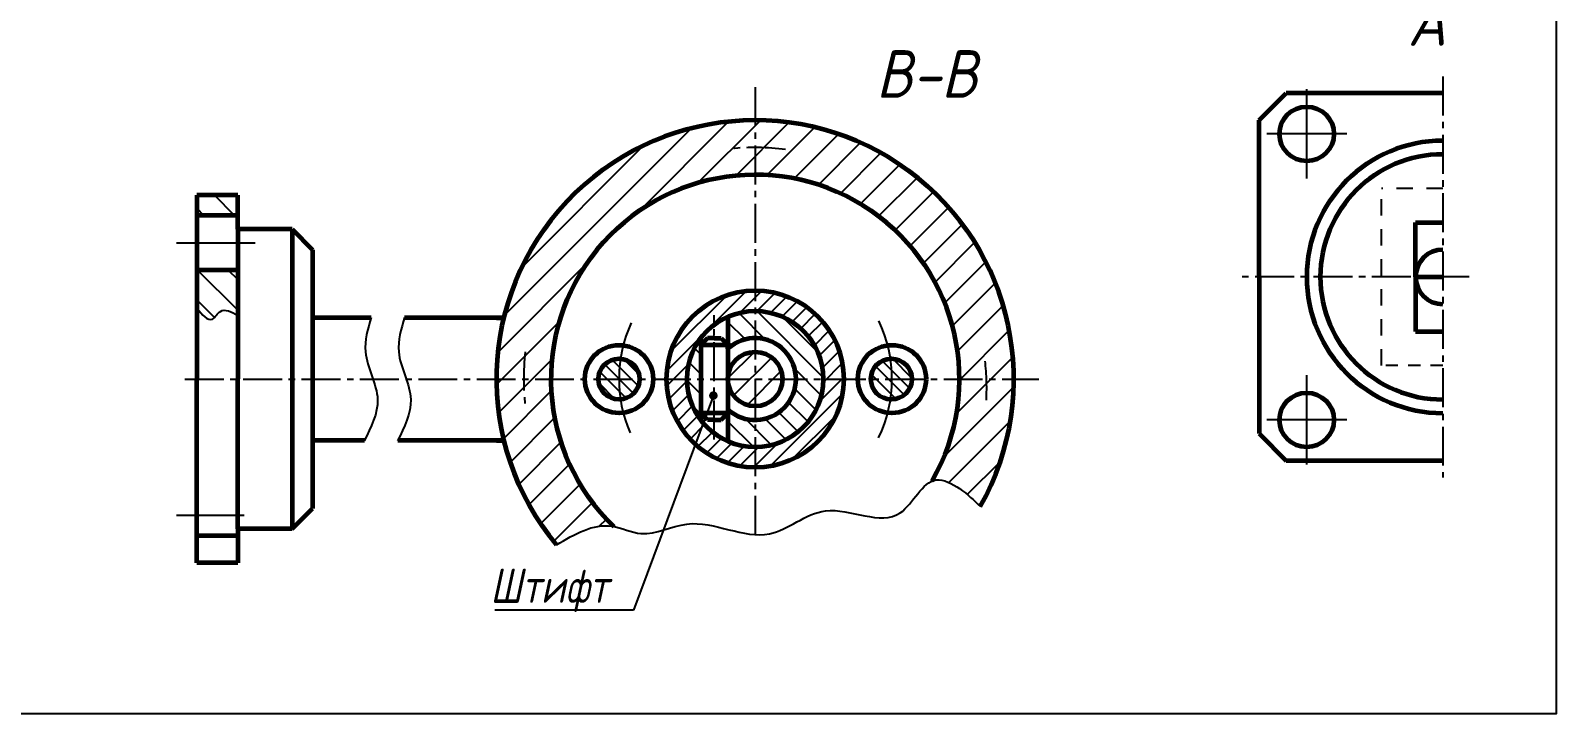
# Model space of a CAD drawing. Header units: millimetres. Extents: x 8 to 878, y -2 to 317.
# Drawn here: x 203.8 to 427.9, y 3 to 103.2 of the extents above; entities that cross this region are included whole.
import ezdxf

# ---------------------------------------------------------------- set-up
doc = ezdxf.new("R2010")
doc.units = ezdxf.units.MM
doc.header["$LTSCALE"] = 0.5
doc.linetypes.add('CENTER2', pattern=[28.575, 19.05, -3.175, 3.175, -3.175])
doc.linetypes.add('HIDDEN', pattern=[1.1, 0.6, -0.5])
doc.layers.get('0').update_dxf_attribs({"linetype": 'CONTINUOUS', "lineweight": 60})
doc.styles.get("Standard").update_dxf_attribs({"font": 'isocpeui.ttf', "width": 0.8})
doc.dimstyles.new('ESKD_standart', dxfattribs={"dimtxt": 5, "dimasz": 5, "dimexe": 2, "dimexo": 0, "dimgap": 1, "dimtad": 1, "dimtoh": 1, "dimdec": 0, "dimzin": 1, "dimdsep": 46, "dimtxsty": 'Standard', "dimcen": 3, "dimdle": 1.25, "dimadec": 0, "dimazin": 0, "dimtfac": 1, "dimtdec": 0, "dimtmove": 0, "dimatfit": 3, "dimldrblk": 'DOT', "dimfxl": 1, "dimtvp": 1.5, "dimtolj": 1, "dimtzin": 1, "dimarcsym": 0})

msp = doc.modelspace()

# ---------------------------------------------------------------- hatches: boundary and pattern name
at = {"lineweight": -3}
h = msp.add_hatch(dxfattribs=at)
h.set_pattern_fill('ANSI31', style=0)
h.set_pattern_definition([(45, (20.7302, -7.1824), (-2.245064, 2.245064), [])])
h.paths.add_polyline_path([(310.26, 82.06), (310.26, 90.06, 0.414262), (272.26, 52.06), (280.26, 52.06, -0.414214)])
h.paths.add_polyline_path([(310.26, 90.06), (310.26, 82.06, -0.414214), (340.26, 52.06), (348.25, 52.06, 0.414194)])
edge = h.paths.add_edge_path()
edge.add_line((348.25, 52.06), (340.26, 52.06))
edge.add_arc((310.26, 52.06), 30, -29.9473, 0, ccw=False)
edge.add_spline(control_points=[(336.25, 37.09), (336.45, 37.17), (337.68, 37.5), (340.61, 35.97), (342.39, 34.25), (343.32, 33.35)], knot_values=[58.409277, 58.409277, 58.409277, 58.409277, 59.129981, 62.779232, 66.794237, 66.794237, 66.794237, 66.794237], degree=3, periodic=0)
edge.add_arc((310.25, 52.06), 38, 330.4922, 359.9972)
edge = h.paths.add_edge_path()
edge.add_line((280.26, 52.06), (272.26, 52.06))
edge.add_arc((310.25, 52.06), 38, 180.0028, 219.8373)
edge.add_spline(control_points=[(281.08, 27.72), (283.77, 29.3), (286.55, 30.93), (289.4, 30.43), (289.49, 30.42)], knot_values=[0, 0, 0, 0, 8.595247, 8.868719, 8.868719, 8.868719, 8.868719], degree=3, periodic=0)
edge.add_arc((310.26, 52.06), 30, 180, 226.1817, ccw=False)
h = msp.add_hatch(dxfattribs=at)
h.set_pattern_fill('ANSI31', angle=90, style=0)
h.set_pattern_definition([(135, (20.7302, -7.1824), (-2.245064, -2.245064), [])])
h.paths.add_polyline_path([(234.26, 76.1), (234.26, 79.06), (229.26, 79.06), (228.26, 79.06), (228.26, 76.1)])
edge = h.paths.add_edge_path()
edge.add_line((228.26, 68.1), (228.26, 62.49))
edge.add_spline(control_points=[(228.26, 62.49), (229.06, 61.51), (230.33, 59.96), (231.84, 62.76), (233.34, 61.93), (234.26, 61.41)], knot_values=[0, 0, 0, 0, 2.795117, 4.421647, 7.031616, 7.031616, 7.031616, 7.031616], degree=3, periodic=0)
edge.add_line((234.26, 61.41), (234.26, 68.1))
edge.add_line((234.26, 68.1), (228.26, 68.1))
h = msp.add_hatch(dxfattribs=at)
h.set_pattern_fill('ANSI31', scale=0.5, style=0)
h.set_pattern_definition([(45, (17.9434, 2.9525), (-1.122532, 1.122532), [])])
h.paths.add_polyline_path([(310.26, 62.06), (310.26, 65.06, 0.414214), (297.26, 52.06), (300.26, 52.06, -0.414214)])
h.paths.add_polyline_path([(310.26, 65.06), (310.26, 62.06, -0.414214), (320.26, 52.06), (323.26, 52.06, 0.414214)])
h.paths.add_polyline_path([(323.26, 52.06), (320.26, 52.06, -0.414214), (310.26, 42.06), (310.26, 39.06, 0.414214)])
h.paths.add_polyline_path([(310.26, 42.06, -0.414214), (300.26, 52.06), (297.26, 52.06, 0.414214), (310.26, 39.06)])
h = msp.add_hatch(dxfattribs=at)
h.set_pattern_fill('ANSI31', scale=0.65, angle=90, style=0)
h.set_pattern_definition([(135, (20.7302, -7.1824), (-1.459292, -1.459292), [])])
h.paths.add_polyline_path([(310.26, 62.06, 0.103244), (306.26, 61.23), (306.26, 56.53, -0.184483), (310.26, 58.06)])
h.paths.add_polyline_path([(316.26, 52.06), (320.26, 52.06, 0.414214), (310.26, 62.06), (310.26, 58.06, -0.414214)])
h.paths.add_polyline_path([(320.26, 52.06), (316.26, 52.06, -0.414214), (310.26, 46.06), (310.26, 42.06, 0.414214)])
h.paths.add_polyline_path([(306.26, 47.59), (306.26, 42.9, 0.103244), (310.26, 42.06), (310.26, 46.06, -0.184483)])
h.paths.add_polyline_path([(302.26, 52.06), (300.26, 52.06, 0.162278), (302.26, 46.06)])
h.paths.add_polyline_path([(300.26, 52.06), (302.26, 52.06), (302.26, 57.06), (302.26, 57.06), (302.26, 57.06), (302.26, 58.06, 0.162278)])
h = msp.add_hatch(dxfattribs=at)
h.set_pattern_fill('ANSI31', scale=0.75, style=0)
h.set_pattern_definition([(45, (17.9434, 2.9525), (-1.683798, 1.683798), [])])
h.paths.add_polyline_path([(310.26, 56.06, 0.414214), (306.26, 52.06), (310.26, 52.06)])
h.paths.add_polyline_path([(310.26, 56.06), (310.26, 52.06), (314.26, 52.06, 0.414214)])
h.paths.add_polyline_path([(314.26, 52.06), (310.26, 52.06), (310.26, 48.06, 0.414214)])
h.paths.add_polyline_path([(310.26, 52.06), (306.26, 52.06, 0.414214), (310.26, 48.06)])
h = msp.add_hatch(dxfattribs=at)
h.set_pattern_fill('ANSI31', scale=0.4, angle=90, style=0)
h.set_pattern_definition([(135, (166.0228, -10.4594), (-0.898026, -0.898026), [])])
h.paths.add_polyline_path([(290.48, 55.05, 0.037553), (290.26, 52.06), (293.26, 52.06, 0.392393)])
h.paths.add_polyline_path([(290.48, 55.05, 0.436376), (287.26, 52.06), (290.26, 52.06, -0.037553)])
h.paths.add_polyline_path([(290.48, 49.07, -0.037553), (290.26, 52.06), (287.26, 52.06, 0.436376)])
h.paths.add_polyline_path([(290.48, 49.07, 0.392393), (293.26, 52.06), (290.26, 52.06, 0.037553)])
h.paths.add_polyline_path([(327.26, 52.06), (330.26, 52.06, 0.037553), (330.03, 55.05, 0.392393)])
h.paths.add_polyline_path([(333.26, 52.06, 0.436376), (330.03, 55.05, -0.037553), (330.26, 52.06)])
h.paths.add_polyline_path([(330.03, 49.07, 0.436376), (333.26, 52.06), (330.26, 52.06, -0.037553)])
h.paths.add_polyline_path([(330.03, 49.07, 0.037553), (330.26, 52.06), (327.26, 52.06, 0.392393)])

# ---------------------------------------------------------------- linework, layer by layer
at = {"color": 7, "linetype": 'CENTER2', "lineweight": -3, "ltscale": 0.6}
for p, q in [((411.26, 96.5), (411.26, 37.62)), ((310.26, 94.94), (310.26, 29.13)), ((415.12, 67.06), (380.88, 67.06)), ((304.26, 43.2), (304.26, 61.45)), ((226.5, 52.06), (351.92, 52.06))]:
    msp.add_line(p, q, dxfattribs=at)
at = {"color": 7, "lineweight": -3}
for p, q in [((391.26, 81.5), (391.26, 94.62)), ((397.13, 88.06), (385.39, 88.06)), ((391.26, 88.06), (391.26, 88.06)), ((225.26, 72.06), (236.81, 72.06)), ((391.26, 39.5), (391.26, 52.62)), ((397.13, 46.06), (385.39, 46.06)), ((391.26, 46.06), (391.26, 46.06)), ((225.26, 32.06), (235.21, 32.06))]:
    msp.add_line(p, q, dxfattribs=at)
at = {"color": 7, "lineweight": 60}
for p, q in [((384.26, 90.06), (388.26, 94.06)), ((411.26, 94.06), (388.26, 94.06)), ((384.26, 67.06), (384.26, 90.06)), ((234.26, 76.1), (228.26, 76.1)), ((228.26, 76.1), (228.26, 68.1)), ((407.26, 67.06), (407.26, 75.06)), ((407.26, 75.06), (411.26, 75.06)), ((228.26, 68.1), (234.26, 68.1)), ((384.26, 67.06), (384.26, 44.06)), ((407.26, 67.06), (407.26, 59.06)), ((407.26, 67.06), (411.26, 67.06)), ((253.85, 61.06), (245.27, 61.06)), ((273.34, 61.06), (258.74, 61.06)), ((306.26, 61.23), (306.26, 42.9)), ((407.26, 59.06), (411.26, 59.06)), ((303.26, 58.06), (302.26, 57.06)), ((302.26, 57.06), (302.26, 58.05)), ((302.26, 57.06), (302.26, 46.06)), ((306.26, 57.06), (302.26, 57.06)), ((302.26, 57.06), (302.26, 56.48)), ((304.26, 58.06), (303.26, 58.06)), ((304.26, 58.06), (305.26, 58.06)), ((304.26, 57.06), (304.26, 57.06)), ((305.26, 58.06), (306.26, 57.06)), ((306.26, 56.48), (306.26, 57.06)), ((306.26, 47.06), (302.26, 47.06)), ((303.26, 46.06), (302.26, 47.06)), ((304.26, 46.06), (303.26, 46.06)), ((304.26, 46.06), (305.26, 46.06)), ((305.26, 46.06), (306.26, 47.06)), ((252.87, 43.06), (245.26, 43.06)), ((273.35, 43.06), (257.76, 43.06)), ((384.26, 44.06), (388.26, 40.06)), ((411.26, 40.06), (388.26, 40.06))]:
    msp.add_line(p, q, dxfattribs=at)
at = {"color": 7, "lineweight": 60, "ltscale": 0.3}
for p, q in [((234.26, 79.06), (228.26, 79.06)), ((228.26, 79.06), (228.26, 52.06)), ((234.26, 74.06), (234.26, 79.06)), ((242.26, 74.06), (234.26, 74.06)), ((234.26, 74.06), (234.26, 52.09)), ((242.26, 74.06), (245.26, 71.06)), ((242.26, 74.06), (242.26, 30.06)), ((245.26, 71.06), (245.26, 33.06)), ((228.26, 25.06), (228.26, 52.06)), ((234.26, 30.06), (234.26, 52.03)), ((228.26, 29.06), (228.26, 37.06)), ((242.26, 30.06), (245.26, 33.06)), ((234.26, 30.06), (234.26, 29.06)), ((234.26, 30.06), (234.26, 25.06)), ((242.26, 30.06), (234.26, 30.06)), ((234.26, 29.06), (228.26, 29.06)), ((234.26, 25.06), (228.26, 25.06))]:
    msp.add_line(p, q, dxfattribs=at)
at = {"color": 7, "linetype": 'HIDDEN', "lineweight": -3, "ltscale": 8}
for p in [(411.26, 80.06), (402.26, 54.06)]:
    msp.add_line(p, (402.26, 80.06), dxfattribs=at)
at = {"color": 7}
for p, q in [((234.26, 75.1), (234.26, 76.1)), ((272.26, 61.06), (273.35, 61.06)), ((306.26, 54.56), (306.26, 54.56)), ((310.26, 52.06), (310.26, 52.06)), ((310.26, 52.06), (310.26, 52.06)), ((310.26, 52.06), (310.26, 52.06)), ((310.26, 52.06), (310.26, 52.06)), ((272.26, 43.06), (273.35, 43.06)), ((343.33, 33.34), (343.33, 33.34))]:
    msp.add_line(p, q, dxfattribs=at)
at = {"color": 7, "linetype": 'HIDDEN', "lineweight": -3, "ltscale": 6}
msp.add_line((411.26, 54.06), (402.26, 54.06), dxfattribs=at)
at = {"color": 7, "lineweight": -3}
msp.add_lwpolyline([(7.94, 2.95), (427.94, 2.95), (427.94, 299.95), (7.94, 299.95)], close=True, dxfattribs=at)
at = {"color": 7, "lineweight": 60}
for centre, radius in [((391.26, 88.06), 4), ((310.26, 52.06), 13), ((310.26, 52.06), 10), ((290.26, 52.06), 5), ((310.26, 52.06), 4), ((290.26, 52.06), 3), ((391.26, 46.06), 4)]:
    msp.add_circle(centre, radius, dxfattribs=at)
at = {"color": 7, "lineweight": 60, "ltscale": 0.3}
for centre, radius in [((330.35, 52.06), 5), ((330.26, 52.06), 3)]:
    msp.add_circle(centre, radius, dxfattribs=at)
at = {"color": 7, "lineweight": 60}
for centre, radius, start, end in [((310.25, 52.06), 38, 330.4913, 219.8373), ((411.26, 67.06), 20, 90, 180), ((411.26, 67.06), 18, 90, 180), ((310.26, 52.06), 30, 330.0527, 226.1817), ((411.26, 67.06), 4, 90, 180), ((411.26, 67.06), 20, 180, 270), ((411.26, 67.06), 18, 180, 270), ((411.26, 67.06), 4, 180, 270), ((310.26, 52.06), 6, 228.1897, 131.8103)]:
    msp.add_arc(centre, radius, start, end, dxfattribs=at)
at = {"color": 7, "linetype": 'CENTER2', "lineweight": -3, "ltscale": 0.6}
for centre, start, end in [((310.26, 50.46), 82.8211, 95.7318), ((311.86, 52.06), 173.5368, 187.1789), ((308.66, 50.69), 357.2242, 7.1955)]:
    msp.add_arc(centre, 35.6, start, end, dxfattribs=at)
at = {"color": 7, "linetype": 'Continuous', "lineweight": -3, "ltscale": 0.6}
for centre, start, end in [((310.35, 52.06), 334.4394, 25.3333), ((310.26, 52.06), 155.6365, 203.2838)]:
    msp.add_arc(centre, 20, start, end, dxfattribs=at)
at = {"color": 7, "lineweight": -3}
for points in [[(228.26, 62.49), (230.54, 60.87), (231.72, 62), (234.26, 61.41)], [(253.86, 61.1), (253.02, 56.06), (254.8, 49.05), (252.83, 42.98)], [(258.75, 61.1), (257.91, 56.06), (259.68, 49.05), (257.72, 42.98)], [(281.08, 27.72), (289.22, 30.46), (293.49, 29.38), (300.22, 30.77), (312.37, 29.33), (320.58, 32.7), (331.57, 32.42), (336.86, 37.25), (340.28, 35.97), (343.33, 33.34)]]:
    msp.add_spline(points, degree=3, dxfattribs=at)

# ---------------------------------------------------------------- texts
for s, height, width, p in [('A', 7, 0.9, (406.08, 101)), ('В-В', 7, 0.9, (328, 93.36)), ('Штифт', 5, 0.8, (271.37, 19.2))]:
    msp.add_text(s, height=height, dxfattribs=dict(at, width=width)).set_placement(p)

# ---------------------------------------------------------------- leaders
at = {"color": 7, "linetype": 'Continuous', "lineweight": -3}
msp.add_leader([(304.12, 49.63), (292.38, 18.11), (272.01, 18.11)], dimstyle='ESKD_standart', override={"dimgap": 1, "dimtad": 0, "dimldrblk": 'DotSmall'}, dxfattribs=at)

doc.saveas('drawing.dxf')
